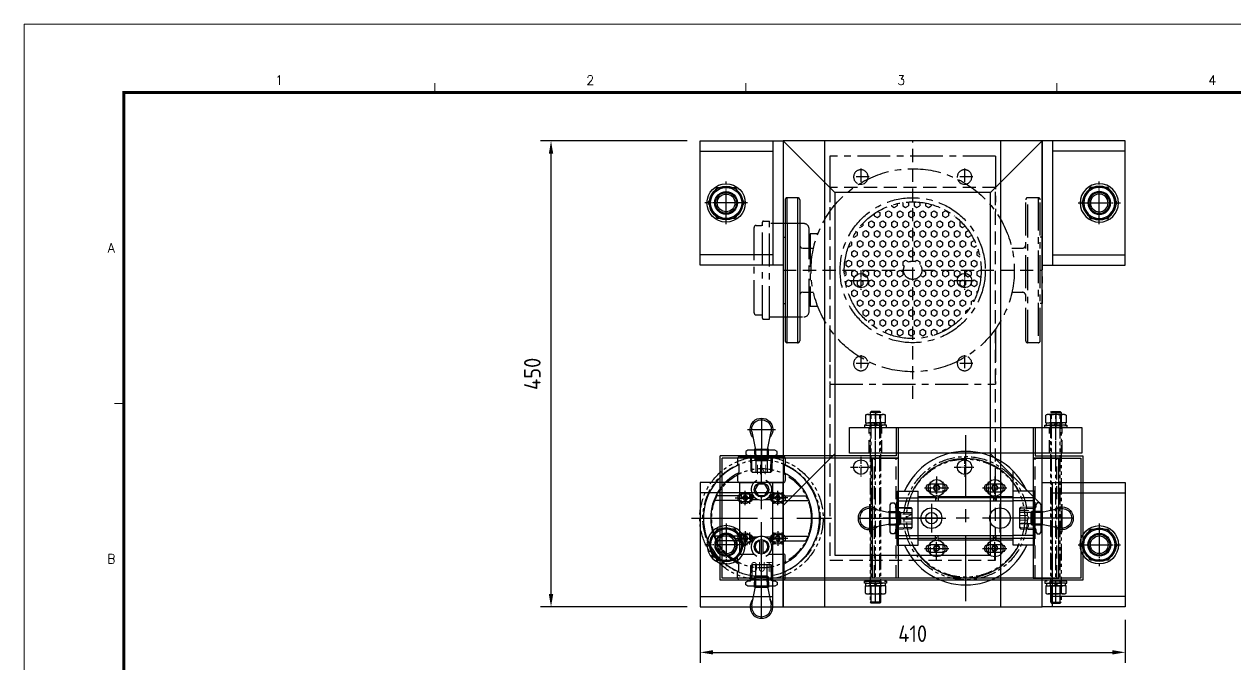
# Model space of a CAD drawing. Header units: millimetres. Extents: x 0 to 37514, y 0 to 8910.
# Drawn here: x 34991 to 36159, y 1165 to 1782 of the extents above; entities that cross this region are included whole.
import ezdxf
from ezdxf.enums import TextEntityAlignment as Align

# ---------------------------------------------------------------- set-up
doc = ezdxf.new("R2010")
doc.units = ezdxf.units.MM
for name, pattern in [('CENTER', [50.8, 31.75, -6.35, 6.35, -6.35]), ('CENTER1', [10, 7, -1, 1, -1]), ('CENTERX2', [101.6, 63.5, -12.7, 12.7, -12.7]), ('DASHED', [19.05, 12.7, -6.35]), ('HIDDEN', [9.525, 6.35, -3.175]), ('HIDDENX2', [19.05, 12.7, -6.35]), ('PHANTOM2', [31.75, 15.875, -3.175, 3.175, -3.175, 3.175, -3.175])]:
    doc.linetypes.add(name, pattern=pattern)
for name, color, linetype in [('1', 1, 'CENTER'), ('2', 2, 'DASHED'), ('3', 3, 'Continuous'), ('CENTER', 1, 'CENTER'), ('CL', 1, 'CENTER'), ('HIDDEN', 2, 'HIDDEN'), ('RD', 1, 'Continuous'), ('SHEET', 3, 'Continuous'), ('THIN', 3, 'Continuous')]:
    doc.layers.add(name, color=color, linetype=linetype)
doc.styles.add('HYUNDAI-STEEL', font='romans.shx', dxfattribs={"width": 0.75, "bigfont": 'whgtxt.shx'})
doc.styles.get("Standard").update_dxf_attribs({"font": 'ISOCP.SHX', "bigfont": 'WHGTXT.SHX'})
doc.dimstyles.new('PS-5', dxfattribs={"dimscale": 5, "dimtxt": 3.2, "dimasz": 2.5, "dimexe": 2, "dimexo": 2.5, "dimgap": 2, "dimtad": 1, "dimtoh": 1, "dimrnd": 0.05, "dimzin": 12, "dimdsep": 46, "dimtxsty": 'Standard', "dimcen": 0, "dimclrt": 2, "dimazin": 3, "dimtfac": 1, "dimtofl": 0, "dimtmove": 0, "dimatfit": 3, "dimfxl": 0, "dimtolj": 1, "dimtzin": 0, "dimarcsym": 0})

# ---------------------------------------------------------------- blocks, each defined once
blk = doc.blocks.new('747 3HP TOP')
at = {"layer": '1'}
h = blk.add_hatch(dxfattribs=at)
h.set_pattern_fill('HEX', color=256, style=0)
h.paths.add_polyline_path([(5285.2, 19853.7, 0.414214), (5219.2, 19787.7), (5276.3, 19787.7, -0.414214), (5285.2, 19796.6)])
h.paths.add_polyline_path([(5285.2, 19853.7), (5285.2, 19796.6, -0.414214), (5294, 19787.7), (5351.2, 19787.7, 0.414214)])
h.paths.add_polyline_path([(5351.2, 19787.7), (5294, 19787.7, -0.414214), (5285.2, 19778.8), (5285.2, 19721.7, 0.414214)])
h.paths.add_polyline_path([(5285.2, 19778.8, -0.414214), (5276.3, 19787.7), (5219.2, 19787.7, 0.414214), (5285.2, 19721.7)])
for p, q in [((5250.2, 19696.2), (5250.2, 19688.7)), ((5320.2, 19696.2), (5320.2, 19688.7)), ((5240.2, 19682.7), (5240.2, 19649.7)), ((5325.2, 19687.7), (5245.2, 19687.7)), ((5250.2, 19688.7), (5320.2, 19688.7)), ((5255.7, 19687.7), (5255.7, 19688.7)), ((5314.7, 19687.7), (5314.7, 19688.7)), ((5330.2, 19649.7), (5330.2, 19682.7)), ((5332.4, 19649.7), (5237.9, 19649.7)), ((5237.9, 19643.7), (5237.9, 19649.7)), ((5331.4, 19642.7), (5238.9, 19642.7)), ((5332.4, 19643.7), (5332.4, 19649.7)), ((5241.9, 19636.7), (5241.9, 19641.7)), ((5326.4, 19634.7), (5243.9, 19634.7)), ((5328.4, 19636.7), (5328.4, 19641.7))]:
    blk.add_line(p, q, dxfattribs=at)
for radius in [98, 70, 66, 8.86]:
    blk.add_circle((5285.2, 19787.7), radius, dxfattribs=at)
for centre, radius, start, end in [((5245.2, 19682.7), 5, 90, 180), ((5325.2, 19682.7), 5, 0, 90), ((5238.9, 19643.7), 1, 180, 270), ((5240.9, 19641.7), 1, 0, 90), ((5329.4, 19641.7), 1, 90, 180), ((5331.4, 19643.7), 1, 270, 0), ((5243.9, 19636.7), 2, 180, 270), ((5326.4, 19636.7), 2, 270, 0)]:
    blk.add_arc(centre, radius, start, end, dxfattribs=at)
blk = doc.blocks.new('A$C5F9A4AD6')
at = {"layer": '1'}
for p, q in [((-160, 71), (-160, 61)), ((-160, 71), (-20, 71)), ((-22, 73), (-158, 73)), ((-122, 75), (-58, 75)), ((-122, 75), (-122, 73)), ((-58, 75), (-58, 73)), ((-20, 71), (-20, 61)), ((-20, 61), (-160, 61)), ((-22, 59), (-158, 59)), ((-111.4, 45.6), (-111.4, 56)), ((-68.7, 45.6), (-68.7, 56)), ((-200, 30), (-146.6, 30)), ((-200, 30), (-200, -130)), ((-33.4, 30), (20, 30)), ((20, -130), (20, 30)), ((-200, -130), (-146.6, -130)), ((-33.4, -130), (20, -130)), ((-160, -161), (-160, -171)), ((-160, -161), (-134.8, -161)), ((-158, -159), (-134.8, -159)), ((-44.8, -159), (-22, -159)), ((-44.8, -161), (-20, -161)), ((-20, -161), (-20, -171)), ((-134.8, -171), (-160, -171)), ((-158, -173), (-134.8, -173)), ((-20, -171), (-44.8, -171)), ((-44.8, -173), (-22, -173))]:
    blk.add_line(p, q, dxfattribs=at)
for centre, radius, start, end in [((-158, 71), 2, 90, 180), ((-22, 71), 2, 0, 90), ((-158, 61), 2, 180, 270), ((-114.4, 56), 3, 0, 90), ((-65.7, 56), 3, 90, 180), ((-22, 61), 2, 270, 0), ((-180, 0), 7, 14.4769, 287.4139), ((0, 0), 7, 252.5861, 165.5231), ((-180, -100), 7, 72.5861, 345.5231), ((0, -100), 7, 194.4769, 107.4139), ((-158, -161), 2, 90, 180), ((-22, -161), 2, 0, 90), ((-158, -171), 2, 180, 270), ((-22, -171), 2, 270, 0)]:
    blk.add_arc(centre, radius, start, end, dxfattribs=at)
at = {"layer": '2'}
for p, q in [((-90, -175), (-90, 75)), ((-188.1, 0), (-172, 0)), ((-180, 8), (-180, -8.1)), ((-8.1, 0), (8, 0)), ((0, 8), (0, -8.1)), ((34.2, -50), (-214.2, -50)), ((-180, -92), (-180, -108)), ((0, -92), (0, -108)), ((-188.1, -100), (-172, -100)), ((-8.1, -100), (8, -100))]:
    blk.add_line(p, q, dxfattribs=at)
at = {"layer": '3'}
for p, q in [((-111.4, -156), (-111.4, -145.6)), ((-68.7, -156), (-68.7, -145.6)), ((-134.8, -159), (-44.8, -159)), ((-134.8, -161), (-44.8, -161)), ((-134.8, -171), (-44.8, -171)), ((-134.8, -173), (-44.8, -173)), ((-122, -175), (-122, -173)), ((-122, -175), (-58, -175)), ((-58, -175), (-58, -173))]:
    blk.add_line(p, q, dxfattribs=at)
for centre, radius, start, end in [((-180, 0), 7, 287.4139, 14.4769), ((0, 0), 7, 165.5231, 252.5861), ((-180, -100), 7, 345.5231, 72.5861), ((0, -100), 7, 107.4139, 194.4769), ((-114.4, -156), 3, 270, 0), ((-65.7, -156), 3, 180, 270)]:
    blk.add_arc(centre, radius, start, end, dxfattribs=at)
at = {"layer": '1'}
blk.add_blockref('747 3HP TOP', (-5375.2, -19837.7), dxfattribs=at)
blk = doc.blocks.new('A$C05AB68A9')
at = {"color": 3}
for p, q in [((-120, 70), (0, 70)), ((-110, 0), (-110, 70)), ((-10, 70), (-10, 0))]:
    blk.add_line(p, q, dxfattribs=at)
at = {"color": 1, "linetype": 'CENTER1'}
for p, q in [((-60, 41), (-60, 9)), ((-44, 25), (-76, 25))]:
    blk.add_line(p, q, dxfattribs=at)
at = {"color": 3}
blk.add_lwpolyline([(0, 0), (-120, 0), (-120, 80), (0, 80)], close=True, dxfattribs=at)
blk.add_circle((-60, 25), 11, dxfattribs=at)
blk = doc.blocks.new('A$C5CDC40C1')
for p, q in [((-75, -46.339), (-60, -37.6792)), ((-75, -63.661), (-75, -46.339)), ((-60, -37.6792), (-45, -46.339)), ((-45, -46.339), (-45, -63.661)), ((-60, -72.3208), (-75, -63.661)), ((-45, -63.661), (-60, -72.3208))]:
    blk.add_line(p, q)
for radius in [18.5, 16.2, 15, 11, 10.1, 8.5575]:
    blk.add_circle((-60, -55), radius)
at = {"layer": 'CL'}
for p, q in [((-60, -34.5), (-60, -75.5)), ((-39.5, -55), (-80.5, -55))]:
    blk.add_line(p, q, dxfattribs=at)
at = {"layer": 'RD'}
blk.add_circle((-60, -55), 10, dxfattribs=at)
blk.add_blockref('A$C05AB68A9', (0, -80))
blk = doc.blocks.new('A$C086D196A')
at = {"color": 1, "linetype": 'CENTER1'}
for p, q in [((-135, 325), (-135, 305)), ((-35, 325), (-35, 305)), ((-145, 315), (-125, 315)), ((-45, 315), (-25, 315)), ((-135, 145), (-135, 125)), ((-35, 145), (-35, 125)), ((-145, 135), (-125, 135)), ((-45, 135), (-25, 135))]:
    blk.add_line(p, q, dxfattribs=at)
at = {"color": 222}
blk.add_lwpolyline([(-170, 0), (0, 0), (0, 450), (-170, 450)], close=True, dxfattribs=at)
for centre in [(-135, 315), (-35, 315), (-135, 135), (-35, 135)]:
    blk.add_circle(centre, 7, dxfattribs=at)
blk = doc.blocks.new('A$C647D219C')
for p, q in [((-36.6, 21), (-35.4, 23)), ((-36.6, -5), (-36.6, 21)), ((-36.6, 13.7), (-28.6, 13.5)), ((-35.4, 23), (-32.7, 23)), ((-32.7, 23), (-31.6, 21)), ((-31.6, 21), (-31.6, 18.7)), ((-31.6, 18.7), (-16.8, 18.3)), ((-30.9, 17.6), (-30.9, 18.7)), ((-28.6, 14.3), (-28.6, 1.7)), ((-28.6, 13.5), (-15.6, 13.5)), ((-16.8, 18.3), (-15.6, 17.1)), ((-15.6, 17.1), (-15.6, -1)), ((-36.6, 2.3), (-28.6, 2.5)), ((-28.6, 2.5), (-15.6, 2.5)), ((-35.4, -7), (-36.6, -5)), ((-32.7, -7), (-35.4, -7)), ((-31.6, -5), (-32.7, -7)), ((-16.8, -2.2), (-31.6, -2.7)), ((-31.6, -2.7), (-31.6, -5)), ((-30.9, -1.5), (-30.9, -2.7)), ((-15.6, -1), (-16.8, -2.2))]:
    blk.add_line(p, q)
at = {"layer": 'CENTER'}
for p, q in [((-36.6, 8), (-28.6, 8)), ((-28.6, 8), (-15.6, 8))]:
    blk.add_line(p, q, dxfattribs=at)
at = {"layer": 'THIN'}
for p, q in [((-36.6, 14.6), (-28.6, 14.3)), ((-30.9, 17.6), (-31.6, 18.7)), ((-15.6, 17.1), (-30.9, 17.6)), ((-28.6, 14.3), (-27.1, 13.5)), ((-36.6, 1.4), (-28.6, 1.7)), ((-28.6, 1.7), (-27.1, 2.5)), ((-30.9, -1.5), (-31.6, -2.7)), ((-15.6, -1), (-30.9, -1.5))]:
    blk.add_line(p, q, dxfattribs=at)
blk = doc.blocks.new('A$C035E20C6')
for p, q in [((-12.8, 33.2), (3.4, 29.9)), ((4.3, 30.7), (14.4, 30.3)), ((4.3, 30.7), (4.3, 17.2)), ((14.4, 30.3), (15.3, 29.5)), ((14.4, 30.3), (14.4, 17.5)), ((15.3, 29.5), (15.3, 18.4)), ((3.4, 17.9), (-12.8, 14.6)), ((14.4, 17.5), (4.3, 17.2)), ((15.3, 18.4), (14.4, 17.5))]:
    blk.add_line(p, q)
for centre, radius, start, end in [((-14.7, 23.9), 11, 48.2495, 311.7508), ((-14.7, 23.9), 9.5, 78.5216, 281.4785), ((3.6, 30.7), 0.735, 258.5264, 0), ((3.6, 17.2), 0.735, 0, 101.4736)]:
    blk.add_arc(centre, radius, start, end)
at = {"layer": 'CENTER'}
for p, q in [((-14.7, 37.4), (-14.7, 10.4)), ((-25.7, 23.9), (15.3, 23.9))]:
    blk.add_line(p, q, dxfattribs=at)
at = {"layer": 'THIN'}
for p, q in [((15.3, 29.5), (4.3, 29.8)), ((15.3, 18.4), (4.3, 18))]:
    blk.add_line(p, q, dxfattribs=at)
blk = doc.blocks.new('A$C0C8841DF')
at = {"color": 1, "linetype": 'CENTERX2'}
for p, q in [((-113.5, -70.9), (-113.5, 88.3)), ((-193.6, 8.7), (-33.4, 8.7))]:
    blk.add_line(p, q, dxfattribs=at)
for p, q in [((-139.5, 74.9), (-139.5, 54.4)), ((-139.5, 74.9), (-87.5, 74.9)), ((-133.1, 74.9), (-133.1, 54.4)), ((-130.2, 74.9), (-130.2, 54.4)), ((-129, 75.4), (-129, 74.9)), ((-98, 75.4), (-129, 75.4)), ((-129, 74.9), (-98, 74.9)), ((-98, 75.4), (-98, 74.9)), ((-96.8, 74.9), (-96.8, 54.4)), ((-93.9, 74.9), (-93.9, 54.4)), ((-87.5, 74.9), (-87.5, 54.4)), ((-139.5, 54.4), (-87.5, 54.4)), ((-134.5, 54.4), (-134.5, 37.9)), ((-133.1, 37.9), (-133.1, 54.4)), ((-130.2, 54.4), (-130.2, -37.1)), ((-96.8, 54.4), (-96.8, -37.1)), ((-93.9, 37.9), (-93.9, 54.4)), ((-92.5, 54.4), (-92.5, 37.9)), ((-134.9, 37.9), (-130.2, 37.9)), ((-134.9, 35.4), (-130.2, 35.4)), ((-134.5, 35.4), (-134.5, -18.1)), ((-133.1, -18.1), (-133.1, 35.4)), ((-92.2, 37.9), (-96.8, 37.9)), ((-92.2, 35.4), (-96.8, 35.4)), ((-93.9, -18.1), (-93.9, 35.4)), ((-92.5, 35.4), (-92.5, -18.1)), ((-134.9, -18.1), (-130.2, -18.1)), ((-134.9, -20.6), (-130.2, -20.6)), ((-134.5, -20.6), (-134.5, -37.1)), ((-133.1, -37.1), (-133.1, -20.6)), ((-92.2, -18.1), (-96.8, -18.1)), ((-92.2, -20.6), (-96.8, -20.6)), ((-93.9, -37.1), (-93.9, -20.6)), ((-92.5, -20.6), (-92.5, -37.1)), ((-139.5, -57.6), (-139.5, -37.1)), ((-139.5, -37.1), (-87.5, -37.1)), ((-133.1, -57.6), (-133.1, -37.1)), ((-130.2, -57.6), (-130.2, -37.1)), ((-108.1, -37.1), (-68.1, -37.1)), ((-96.8, -57.6), (-96.8, -37.1)), ((-93.9, -57.6), (-93.9, -37.1)), ((-87.5, -57.6), (-87.5, -37.1)), ((-139.5, -57.6), (-87.5, -57.6)), ((-129, -58.1), (-129, -57.6)), ((-129, -57.6), (-98, -57.6)), ((-98, -58.1), (-129, -58.1)), ((-98, -58.1), (-98, -57.6))]:
    blk.add_line(p, q)
at = {"color": 6, "linetype": 'PHANTOM2'}
for radius in [59.5, 57]:
    blk.add_circle((-113.5, 8.7), radius, dxfattribs=at)
for centre, radius in [((-113.5, 41.7), 5.5), ((-142.8, 36.7), 8), ((-142.8, 36.7), 2.46), ((-84.3, 36.7), 8), ((-84.3, 36.7), 2.46), ((-142.8, -19.3), 8), ((-84.3, -19.3), 8), ((-142.8, -19.3), 2.46), ((-84.3, -19.3), 2.46)]:
    blk.add_circle(centre, radius)
for radius, start, end in [(64.5, 113.7722, 246.2278), (57.5, 116.8832, 243.1168), (64.5, 293.7722, 66.2278), (57.5, 296.8832, 63.1168)]:
    blk.add_arc((-113.5, 8.7), radius, start, end)
at = {"layer": 'CENTER', "linetype": 'CENTER1'}
for p, q in [((-142.8, 47.6), (-142.8, 25.7)), ((-84.3, 47.6), (-84.3, 25.7)), ((-153.7, 36.7), (-131.8, 36.7)), ((-73.3, 36.7), (-95.2, 36.7)), ((-142.8, -8.4), (-142.8, -30.3)), ((-84.3, -8.4), (-84.3, -30.3)), ((-153.7, -19.3), (-131.8, -19.3)), ((-73.3, -19.3), (-95.2, -19.3))]:
    blk.add_line(p, q, dxfattribs=at)
at = {"layer": 'THIN'}
for centre in [(-142.8, 36.7), (-84.3, 36.7), (-142.8, -19.3), (-84.3, -19.3)]:
    blk.add_arc(centre, 3, 255, 165, dxfattribs=at)
at = {"color": 2, "char_height": 9.6, "attachment_point": 5}
for s, insert in [('\\A1;IN', (-113.5, 64.9)), ('\\A1;OUT', (-113.5, -47.6))]:
    blk.add_mtext(s, dxfattribs=dict(at, insert=insert))
blk = doc.blocks.new('A$C4587459B')
for p, q in [((224, 1134.5), (224, 1128.1)), ((226, 1136.5), (268, 1136.5)), ((270, 1134.5), (270, 1128.1)), ((225.1, 1128.6), (225.1, 1120.9)), ((268.9, 1128.6), (268.9, 1120.9)), ((224, 1120.3), (224, 1113.5)), ((226, 1111.5), (239.8, 1111.5)), ((226, 1098.2), (226, 1111.5)), ((254.1, 1111.5), (268, 1111.5)), ((268, 1098.2), (268, 1111.5)), ((270, 1120.3), (270, 1113.5)), ((226.2, 1098.8), (203.1, 1098.8)), ((236.5, 1098), (239.4, 1098)), ((254.6, 1098), (257.4, 1098)), ((267.8, 1098.8), (290.9, 1098.8)), ((226.2, 1094.3), (201.1, 1094.3)), ((226, 1059.8), (226, 1094.9)), ((236.5, 1095), (243.9, 1095)), ((250.1, 1095), (257.4, 1095)), ((267.8, 1094.3), (292.8, 1094.3)), ((268, 1059.8), (268, 1094.9)), ((226.2, 1059.8), (201.1, 1059.8)), ((226.2, 1055.3), (203.1, 1055.3)), ((226, 1042.5), (226, 1055.3)), ((236.5, 1059), (243.9, 1059)), ((236.5, 1056), (239.4, 1056)), ((245.5, 1043.7), (245.5, 1055.3)), ((248.5, 1043.7), (248.5, 1055.3)), ((250.1, 1059), (257.4, 1059)), ((254.6, 1056), (257.4, 1056)), ((267.8, 1059.8), (292.8, 1059.8)), ((267.8, 1055.3), (290.9, 1055.3)), ((268, 1042.5), (268, 1055.3)), ((224, 1033.8), (224, 1040.5)), ((226, 1042.5), (239.8, 1042.5)), ((254.1, 1042.5), (268, 1042.5)), ((270, 1033.8), (270, 1040.5)), ((225.1, 1025.5), (225.1, 1033.2)), ((268.9, 1025.5), (268.9, 1033.2)), ((224, 1019.5), (224, 1026)), ((226, 1017.5), (268, 1017.5)), ((270, 1019.5), (270, 1026))]:
    blk.add_line(p, q)
at = {"color": 1, "linetype": 'CENTERX2'}
for p, q in [((247, 1009.6), (247, 1144.4)), ((179.6, 1077), (314.4, 1077))]:
    blk.add_line(p, q, dxfattribs=at)
at = {"color": 1, "linetype": 'CENTER1'}
for p, q in [((231.2, 1089.5), (231.2, 1103.6)), ((262.7, 1089.5), (262.7, 1103.6)), ((224.2, 1096.5), (238.3, 1096.5)), ((269.8, 1096.5), (255.7, 1096.5)), ((231.2, 1064.6), (231.2, 1050.5)), ((262.7, 1064.6), (262.7, 1050.5)), ((224.2, 1057.5), (238.3, 1057.5)), ((269.8, 1057.5), (255.7, 1057.5))]:
    blk.add_line(p, q, dxfattribs=at)
blk.add_lwpolyline([(243.8, 1110), (240.6, 1104.5), (243.8, 1099), (250.2, 1099), (253.3, 1104.5), (250.2, 1110)], close=True)
at = {"color": 6, "linetype": 'PHANTOM2'}
for radius in [59.5, 56.5, 48]:
    blk.add_circle((247, 1077), radius, dxfattribs=at)
for centre, radius in [((247, 1104.5), 7), ((231.2, 1096.5), 5.5), ((231.2, 1096.5), 2.07), ((262.7, 1096.5), 5.5), ((262.7, 1096.5), 2.07), ((231.2, 1057.5), 5.5), ((262.7, 1057.5), 5.5), ((231.2, 1057.5), 2.07), ((247, 1049.5), 7), ((262.7, 1057.5), 2.07)]:
    blk.add_circle(centre, radius)
for centre, radius, start, end in [((226, 1134.5), 2, 90, 180), ((268, 1134.5), 2, 0, 90), ((247, 1077), 56, 112.992, 247.008), ((247, 1077), 56, 292.992, 67.008), ((247, 1077), 49, 116.5132, 243.4868), ((226, 1113.5), 2, 180, 270), ((247, 1104.5), 10, 115.8419, 64.1581), ((268, 1113.5), 2, 270, 0), ((247, 1077), 49, 296.5132, 63.4868), ((247, 1049.5), 10, 295.8419, 244.1581), ((247, 1049.5), 6, 104.4775, 255.5225), ((247, 1049.5), 6, 284.4775, 75.5225), ((226, 1040.5), 2, 90, 180), ((268, 1040.5), 2, 360, 90), ((226, 1019.5), 2, 180, 270), ((268, 1019.5), 2, 270, 0)]:
    blk.add_arc(centre, radius, start, end)
at = {"layer": 'THIN'}
for centre in [(231.2, 1096.5), (262.7, 1096.5), (231.2, 1057.5), (262.7, 1057.5)]:
    blk.add_arc(centre, 2.5, 255, 165, dxfattribs=at)
at = {"color": 2, "char_height": 9.6, "attachment_point": 5}
for s, insert in [('\\A1;IN', (247, 1124)), ('\\A1;OUT', (247, 1030))]:
    blk.add_mtext(s, dxfattribs=dict(at, insert=insert))
blk = doc.blocks.new('A$C60B04F18')
at = {"color": 6}
for p, q in [((-264.2, 189.7), (-314.2, 239.7)), ((-114.2, 189.7), (-64.2, 239.7)), ((-264.2, -62.4), (-314.2, -112.4)), ((-114.2, -62.4), (-64.2, -112.4))]:
    blk.add_line(p, q, dxfattribs=at)
at = {"color": 6, "linetype": 'PHANTOM2'}
for p, q in [((-229.3, -21.6, 0), (-230.1, -22.5, 0)), ((-230.1, -22.5, 0), (-230.1, -205.8, 0)), ((-220.1, -22.5, 0), (-230.1, -22.5, 0)), ((-220.9, -21.6, 0), (-229.3, -21.6, 0)), ((-220.1, -22.5, 0), (-220.9, -21.6, 0)), ((-220.1, -205.8, 0), (-220.1, -22.5, 0)), ((-56.1, -22.5, 0), (-55.3, -21.6, 0)), ((-56.1, -205.8, 0), (-56.1, -22.5, 0)), ((-56.1, -22.5, 0), (-46.1, -22.5, 0)), ((-55.3, -21.6, 0), (-46.9, -21.6, 0)), ((-46.9, -21.6, 0), (-46.1, -22.5, 0)), ((-46.1, -22.5, 0), (-46.1, -205.8, 0)), ((-232.5, -24.5, 0), (-217.7, -24.5, 0)), ((-230, -32.5, 0), (-230, -25.3, 0)), ((-224.6, -35, 0), (-227.1, -32.5, 0)), ((-223.1, -35, 0), (-225.6, -32.5, 0)), ((-220.2, -32.5, 0), (-220.2, -25.3, 0)), ((-43.7, -24.5, 0), (-58.5, -24.5, 0)), ((-56, -32.5, 0), (-56, -25.3, 0)), ((-53.1, -35, 0), (-50.6, -32.5, 0)), ((-51.6, -35, 0), (-49.1, -32.5, 0)), ((-46.2, -32.5, 0), (-46.2, -25.3, 0)), ((-232.5, -197.8, 0), (-217.7, -197.8, 0)), ((-230, -189.8, 0), (-230, -197, 0)), ((-224.6, -187.3, 0), (-227.1, -189.8, 0)), ((-223.1, -187.3, 0), (-225.6, -189.8, 0)), ((-220.2, -189.8, 0), (-220.2, -197, 0)), ((-43.7, -197.8, 0), (-58.5, -197.8, 0)), ((-56, -189.8, 0), (-56, -197, 0)), ((-53.1, -187.3, 0), (-50.6, -189.8, 0)), ((-51.6, -187.3, 0), (-49.1, -189.8, 0)), ((-46.2, -189.8, 0), (-46.2, -197, 0)), ((-229.3, -206.6, 0), (-230.1, -205.8, 0)), ((-220.1, -205.8, 0), (-230.1, -205.8, 0)), ((-220.9, -206.6, 0), (-229.3, -206.6, 0)), ((-220.1, -205.8, 0), (-220.9, -206.6, 0)), ((-56.1, -205.8, 0), (-55.3, -206.6, 0)), ((-56.1, -205.8, 0), (-46.1, -205.8, 0)), ((-55.3, -206.6, 0), (-46.9, -206.6, 0)), ((-46.9, -206.6, 0), (-46.1, -205.8, 0))]:
    blk.add_line(p, q, dxfattribs=at)
at = {"color": 1, "linetype": 'CENTER1'}
for p, q in [((-225.1, -67, 0), (-225.1, -32, 0)), ((-51.1, -67, 0), (-51.1, -32, 0)), ((-172.1, -101.1, 0), (-172.1, -89.6, 0)), ((-166.1, -101.1, 0), (-166.1, -89.6, 0)), ((-160.1, -89.6, 0), (-160.1, -101.1, 0)), ((-116.1, -101.1, 0), (-116.1, -89.6, 0)), ((-110.1, -101.1, 0), (-110.1, -89.6, 0)), ((-104.1, -89.6, 0), (-104.1, -101.1, 0)), ((-354.8, -99.4, 0), (-354.8, -110.9, 0)), ((-350.8, -99.4, 0), (-350.8, -110.9, 0)), ((-346.8, -99.4, 0), (-346.8, -110.9, 0)), ((-323.3, -99.4, 0), (-323.3, -110.9, 0)), ((-319.3, -99.4, 0), (-319.3, -110.9, 0)), ((-315.3, -99.4, 0), (-315.3, -110.9, 0)), ((-177.8, -95.4, 0), (-154.3, -95.4, 0)), ((-121.8, -95.4, 0), (-98.3, -95.4, 0)), ((-360.6, -105.1, 0), (-349.1, -105.1, 0)), ((-341.1, -105.1, 0), (-352.6, -105.1, 0)), ((-329.1, -105.1, 0), (-317.6, -105.1, 0)), ((-309.6, -105.1, 0), (-321.1, -105.1, 0)), ((-354.8, -138.4, 0), (-354.8, -149.9, 0)), ((-350.8, -138.4, 0), (-350.8, -149.9, 0)), ((-346.8, -138.4, 0), (-346.8, -149.9, 0)), ((-323.3, -138.4, 0), (-323.3, -149.9, 0)), ((-319.3, -138.4, 0), (-319.3, -149.9, 0)), ((-315.3, -138.4, 0), (-315.3, -149.9, 0)), ((-360.6, -144.1, 0), (-349.1, -144.1, 0)), ((-341.1, -144.1, 0), (-352.6, -144.1, 0)), ((-329.1, -144.1, 0), (-317.6, -144.1, 0)), ((-309.6, -144.1, 0), (-321.1, -144.1, 0)), ((-172.1, -159.6, 0), (-172.1, -148.1, 0)), ((-166.1, -159.6, 0), (-166.1, -148.1, 0)), ((-160.1, -148.1, 0), (-160.1, -159.6, 0)), ((-116.1, -159.6, 0), (-116.1, -148.1, 0)), ((-110.1, -159.6, 0), (-110.1, -148.1, 0)), ((-104.1, -148.1, 0), (-104.1, -159.6, 0)), ((-177.8, -153.9, 0), (-154.3, -153.9, 0)), ((-121.8, -153.9, 0), (-98.3, -153.9, 0))]:
    blk.add_line(p, q, dxfattribs=at)
at = {"color": 2, "linetype": 'HIDDENX2'}
for p, q in [((-231.1, -62, 0), (-231.1, -37, 0)), ((-219.1, -62, 0), (-219.1, -37, 0)), ((-57.1, -62, 0), (-57.1, -37, 0)), ((-45.1, -62, 0), (-45.1, -37, 0)), ((-226.1, -182.6, 0), (-226.1, -66.6, 0)), ((-205.1, -182.6, 0), (-205.1, -66.6, 0)), ((-71.1, -182.6, 0), (-71.1, -66.6, 0)), ((-50.1, -182.6, 0), (-50.1, -66.6, 0))]:
    blk.add_line(p, q, dxfattribs=at)
at = {"color": 4}
for p, q in [((-205.1, -37, 0), (-205.1, -64.6, 0)), ((-203.1, -37, 0), (-203.1, -66.6, 0)), ((-73.1, -37, 0), (-73.1, -66.6, 0)), ((-71.1, -37, 0), (-71.1, -64.6, 0)), ((-205.1, -64.6, 0), (-375.1, -64.6, 0)), ((-203.1, -66.6, 0), (-373.1, -66.6, 0)), ((-73.1, -66.6, 0), (-27.1, -66.6, 0)), ((-71.1, -64.6, 0), (-25.1, -64.6, 0))]:
    blk.add_line(p, q, dxfattribs=at)
at = {"color": 1, "linetype": 'CENTERX2'}
for p, q in [((-171.1, -110.7, 0), (-171.1, -138.6, 0)), ((-105.1, -110.7, 0), (-105.1, -138.6, 0)), ((-185.1, -124.6, 0), (-157.1, -124.6, 0)), ((-91.1, -124.6, 0), (-119.1, -124.6, 0))]:
    blk.add_line(p, q, dxfattribs=at)
at = {"color": 6}
for points in [[(-314.2, -210.3), (-64.2, -210.3), (-64.2, 239.7), (-314.2, 239.7)], [(-264.2, -160.3), (-114.2, -160.3), (-114.2, 189.7), (-264.2, 189.7)]]:
    blk.add_lwpolyline(points, close=True, dxfattribs=at)
at = {"color": 2, "linetype": 'HIDDENX2'}
blk.add_lwpolyline([(-269.2, -165.3), (-109.2, -165.3), (-109.2, 194.7), (-269.2, 194.7)], close=True, dxfattribs=at)
at = {"color": 6, "linetype": 'PHANTOM2', "elevation": 0}
for points in [[(-235.6, -35), (-235.6, -37), (-214.6, -37), (-214.6, -35)], [(-234.3, -32.5), (-234.3, -35), (-215.9, -35), (-215.9, -32.5)], [(-40.6, -35), (-40.6, -37), (-61.6, -37), (-61.6, -35)], [(-41.9, -32.5), (-41.9, -35), (-60.3, -35), (-60.3, -32.5)], [(-235.6, -187.3), (-235.6, -185.3), (-214.6, -185.3), (-214.6, -187.3)], [(-40.6, -187.3), (-40.6, -185.3), (-61.6, -185.3), (-61.6, -187.3)], [(-234.3, -189.8), (-234.3, -187.3), (-215.9, -187.3), (-215.9, -189.8)], [(-41.9, -189.8), (-41.9, -187.3), (-60.3, -187.3), (-60.3, -189.8)]]:
    blk.add_lwpolyline(points, close=True, dxfattribs=at)
for points in [[(-234.9, -32.5), (-215.3, -32.5), (-215.3, -25.3, 0.309401), (-220.2, -25.3, 0.154701), (-230, -25.3, 0.309401), (-234.9, -25.3)], [(-41.3, -32.5), (-60.9, -32.5), (-60.9, -25.3, -0.309401), (-56, -25.3, -0.154701), (-46.2, -25.3, -0.309401), (-41.3, -25.3)], [(-234.9, -189.8), (-215.3, -189.8), (-215.3, -197, -0.309401), (-220.2, -197, -0.154701), (-230, -197, -0.309401), (-234.9, -197)], [(-41.3, -189.8), (-60.9, -189.8), (-60.9, -197, 0.309401), (-56, -197, 0.154701), (-46.2, -197, 0.309401), (-41.3, -197)]]:
    blk.add_lwpolyline(points, format="xyb", close=True, dxfattribs=at)
at = {"color": 0, "elevation": 0}
blk.add_lwpolyline([(-26.1, -62), (-250.1, -62), (-250.1, -37), (-26.1, -37), (-26.1, -62)], dxfattribs=at)
at = {"color": 4, "elevation": 0}
for points in [[(-25.1, -64.6), (-25.1, -184.6), (-375.1, -184.6), (-375.1, -64.6)], [(-27.1, -66.6), (-27.1, -182.6), (-373.1, -182.6), (-373.1, -66.6)]]:
    blk.add_lwpolyline(points, dxfattribs=at)
for points in [[(-228.1, -66.6), (-203.1, -66.6), (-203.1, -182.6), (-228.1, -182.6)], [(-48.1, -66.6), (-73.1, -66.6), (-73.1, -182.6), (-48.1, -182.6)]]:
    blk.add_lwpolyline(points, close=True, dxfattribs=at)
for points in [[(-172.1, -99.4, -1), (-172.1, -91.4), (-160.1, -91.4, -1), (-160.1, -99.4)], [(-116.1, -99.4, -1), (-116.1, -91.4), (-104.1, -91.4, -1), (-104.1, -99.4)], [(-346.8, -108.6, 1), (-346.8, -101.6), (-354.8, -101.6, 1), (-354.8, -108.6)], [(-315.3, -108.6, 1), (-315.3, -101.6), (-323.3, -101.6, 1), (-323.3, -108.6)], [(-346.8, -147.6, 1), (-346.8, -140.6), (-354.8, -140.6, 1), (-354.8, -147.6)], [(-315.3, -147.6, 1), (-315.3, -140.6), (-323.3, -140.6, 1), (-323.3, -147.6)], [(-172.1, -157.9, -1), (-172.1, -149.9), (-160.1, -149.9, -1), (-160.1, -157.9)], [(-116.1, -157.9, -1), (-116.1, -149.9), (-104.1, -149.9, -1), (-104.1, -157.9)]]:
    blk.add_lwpolyline(points, format="xyb", close=True, dxfattribs=at)
at = {"color": 4}
for centre in [(-171.1, -124.6, 0), (-105.1, -124.6, 0)]:
    blk.add_circle(centre, 10, dxfattribs=at)
at = {"layer": 'CENTER', "color": 6, "linetype": 'PHANTOM2'}
for p, q in [((-225.1, -21.6, 0), (-225.1, -39.6, 0)), ((-225.1, -206.6, 0), (-225.1, -21.6, 0)), ((-51.1, -21.6, 0), (-51.1, -39.6, 0)), ((-51.1, -206.6, 0), (-51.1, -21.6, 0)), ((-225.1, -24.5, 0), (-225.1, -32.5, 0)), ((-225.1, -32.5, 0), (-225.1, -35, 0)), ((-225.1, -35, 0), (-225.1, -37, 0)), ((-51.1, -24.5, 0), (-51.1, -32.5, 0)), ((-51.1, -32.5, 0), (-51.1, -35, 0)), ((-51.1, -35, 0), (-51.1, -37, 0)), ((-225.1, -187.3, 0), (-225.1, -185.3, 0)), ((-51.1, -187.3, 0), (-51.1, -185.3, 0)), ((-225.1, -189.8, 0), (-225.1, -187.3, 0)), ((-225.1, -197.8, 0), (-225.1, -189.8, 0)), ((-51.1, -189.8, 0), (-51.1, -187.3, 0)), ((-51.1, -197.8, 0), (-51.1, -189.8, 0))]:
    blk.add_line(p, q, dxfattribs=at)
at = {"layer": 'HIDDEN', "color": 6, "linetype": 'PHANTOM2'}
for p, q in [((-230.6, -35, 0), (-230.6, -37, 0)), ((-230.2, -32.5, 0), (-230.2, -35, 0)), ((-220, -32.5, 0), (-220, -35, 0)), ((-219.6, -35, 0), (-219.6, -37, 0)), ((-56.6, -35, 0), (-56.6, -37, 0)), ((-56.2, -32.5, 0), (-56.2, -35, 0)), ((-46, -32.5, 0), (-46, -35, 0)), ((-45.6, -35, 0), (-45.6, -37, 0)), ((-230.6, -187.3, 0), (-230.6, -185.3, 0)), ((-219.6, -187.3, 0), (-219.6, -185.3, 0)), ((-56.6, -187.3, 0), (-56.6, -185.3, 0)), ((-45.6, -187.3, 0), (-45.6, -185.3, 0)), ((-230.2, -189.8, 0), (-230.2, -187.3, 0)), ((-220, -189.8, 0), (-220, -187.3, 0)), ((-56.2, -189.8, 0), (-56.2, -187.3, 0)), ((-46, -189.8, 0), (-46, -187.3, 0))]:
    blk.add_line(p, q, dxfattribs=at)
at = {"layer": 'THIN', "color": 6, "linetype": 'PHANTOM2', "elevation": 0}
for points in [[(-229.3, -206.6), (-229.3, -21.6)], [(-220.9, -206.6), (-220.9, -21.6)], [(-55.3, -206.6), (-55.3, -21.6)], [(-46.9, -206.6), (-46.9, -21.6)]]:
    blk.add_lwpolyline(points, dxfattribs=at)
for name, p, rotation in [('A$C5CDC40C1', (-314.2, 119.7), 270), ('A$C5F9A4AD6', (-139.2, 24.7), 270), ('A$C0C8841DF', (-129.4, -11.1, 0), 90), ('A$C5CDC40C1', (-64.2, -90.3), 90), ('A$C647D219C', (-327.1, -153.6, 0), 90), ('A$C035E20C6', (-311.2, -195.5, 0), 90)]:
    blk.add_blockref(name, p, dxfattribs=dict(rotation=rotation))
for name, p in [('A$C086D196A', (-104.2, -210.3)), ('A$C4587459B', (-582.1, -1201.7, 0)), ('A$C035E20C6', (-216.2, -148.6, 0)), ('A$C647D219C', (-174.3, -132.7, 0))]:
    blk.add_blockref(name, p)
at = {"xscale": -1}
for name, p, rotation in [('A$C5CDC40C1', (-64.2, 119.7), 90), ('A$C035E20C6', (-311.2, -53.8, 0), 90), ('A$C647D219C', (-327.1, -95.7, 0), 90), ('A$C5CDC40C1', (-314.2, -90.3), 270)]:
    blk.add_blockref(name, p, dxfattribs=dict(at, rotation=rotation))
for name, p in [('A$C647D219C', (-101.9, -132.7, 0)), ('A$C035E20C6', (-60, -148.6, 0))]:
    blk.add_blockref(name, p, dxfattribs=at)
blk = doc.blocks.new('HYUNDAI-STEEL_A1-OUT')
at = {"layer": 'Defpoints', "linetype": 'Continuous', "lineweight": 0}
blk.add_lwpolyline([(841, 594), (0, 594), (0, 0), (841, 0)], close=True, dxfattribs=at)
at = {"layer": 'SHEET', "color": 3, "linetype": 'Continuous', "lineweight": 0}
for p, q in [((132, 572), (132, 575)), ((232, 572), (232, 575)), ((332, 572), (332, 575)), ((32, 472), (29, 472))]:
    blk.add_line(p, q, dxfattribs=at)
at = {"layer": 'SHEET', "color": 4, "linetype": 'Continuous', "lineweight": 0, "const_width": 1, "flags": 128}
blk.add_lwpolyline([(829, 22), (829, 572), (32, 572), (32, 22), (829, 22)], dxfattribs=at)
at = {"layer": 'SHEET', "color": 2, "linetype": 'Continuous', "lineweight": 0, "style": 'HYUNDAI-STEEL'}
for s, p in [('1', (82, 576)), ('2', (182, 576)), ('3', (282, 576)), ('4', (382, 576)), ('A', (28, 522)), ('B', (28, 422))]:
    blk.add_text(s, height=3, dxfattribs=at).set_placement(p, align=Align.MIDDLE_CENTER)
blk = doc.blocks.new('*D237')
at = {"color": 0, "lineweight": -2}
for p, q in [((35630.8, 1669.5), (35489.4, 1669.5)), ((35499.4, 1232), (35499.4, 1657)), ((35630.8, 1219.5), (35489.4, 1219.5))]:
    blk.add_line(p, q, dxfattribs=at)
at = {"color": 0}
for points in [[(35497.3, 1657), (35501.5, 1657), (35499.4, 1669.5)], [(35497.3, 1232), (35501.5, 1232), (35499.4, 1219.5)]]:
    blk.add_solid(points, dxfattribs=at)
at = {"layer": 'Defpoints', "color": 0}
for p in [(35499.4, 1669.5), (35643.3, 1669.5), (35643.3, 1219.5)]:
    blk.add_point(p, dxfattribs=at)
at = {"color": 2, "insert": (35481.4, 1444.5), "char_height": 16, "attachment_point": 5, "rotation": 90}
blk.add_mtext('\\A1;450', dxfattribs=at)
blk = doc.blocks.new('*D238')
at = {"color": 0, "lineweight": -2}
for p, q in [((35643.3, 1207), (35643.3, 1165.7)), ((36053.3, 1207), (36053.3, 1165.7)), ((35655.8, 1175.7), (36040.8, 1175.7))]:
    blk.add_line(p, q, dxfattribs=at)
at = {"color": 0}
for points in [[(35655.8, 1177.8), (35655.8, 1173.6), (35643.3, 1175.7)], [(36040.8, 1177.8), (36040.8, 1173.6), (36053.3, 1175.7)]]:
    blk.add_solid(points, dxfattribs=at)
at = {"layer": 'Defpoints', "color": 0}
for p in [(35643.3, 1219.5), (36053.3, 1219.5), (36053.3, 1175.7)]:
    blk.add_point(p, dxfattribs=at)
at = {"color": 2, "insert": (35848.3, 1193.7), "char_height": 16, "attachment_point": 5}
blk.add_mtext('\\A1;410', dxfattribs=at)

msp = doc.modelspace()

# ---------------------------------------------------------------- block references
msp.add_blockref('A$C60B04F18', (36037.509, 1429.815))
at = {"layer": 'SHEET', "xscale": 3, "yscale": 3, "zscale": 3}
msp.add_blockref('HYUNDAI-STEEL_A1-OUT', (34991.197, 0), dxfattribs=at)

# ---------------------------------------------------------------- dimensions: what is measured, and where the dimension line sits
dim = msp.add_linear_dim(base=(35499.37, 1669.522), p1=(35643.325, 1219.522), p2=(35643.325, 1669.522), angle=90, dimstyle='PS-5')
dim.commit()
dim.dimension.update_dxf_attribs({"geometry": '*D237', "text_midpoint": (35481.37, 1444.522)})
dim = msp.add_linear_dim(base=(36053.325, 1175.691), p1=(35643.325, 1219.522), p2=(36053.325, 1219.522), dimstyle='PS-5')
dim.commit()
dim.dimension.update_dxf_attribs({"geometry": '*D238', "text_midpoint": (35848.325, 1193.691)})

doc.saveas('drawing.dxf')
